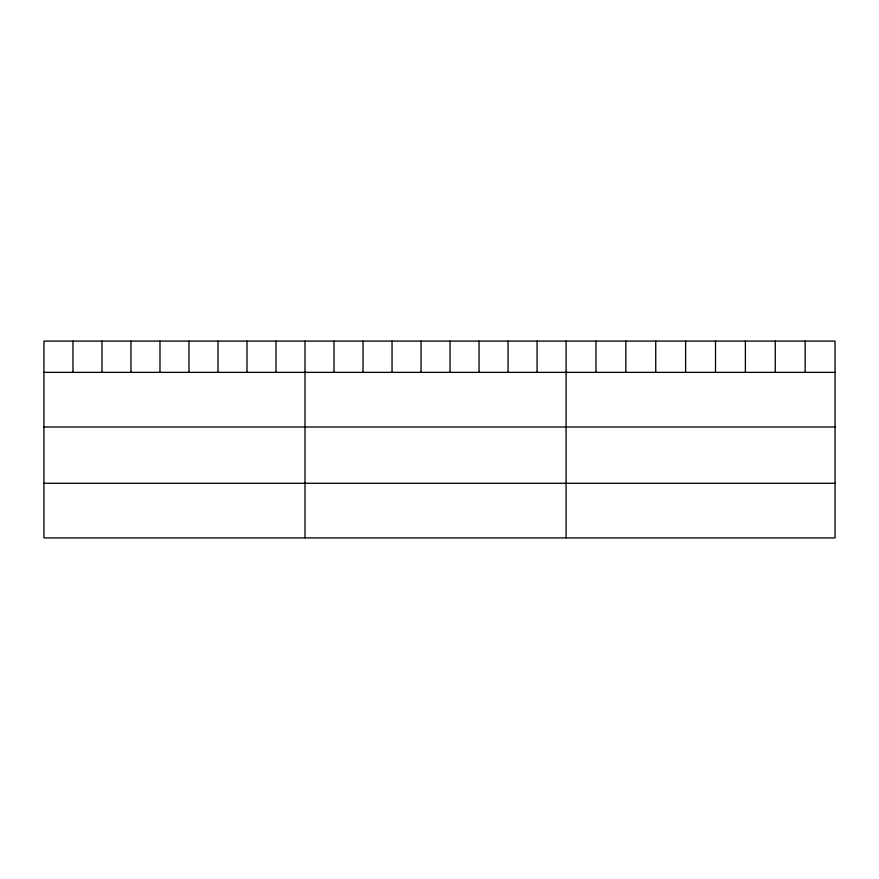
<?xml version="1.0" encoding="UTF-8"?>
<svg xmlns="http://www.w3.org/2000/svg" width="879" height="879" viewBox="0 0 879 879"><rect width="100%" height="100%" fill="white"/><g stroke="black" fill="none" stroke-linecap="round" stroke-linejoin="round"><path stroke-width="1.32" d="M835.05 372.366L835.05 537.915L43.95 537.915L43.95 341.085L835.05 341.085L835.05 372.366L43.95 372.366M43.95 426.996L835.05 426.996M43.95 483.285L835.05 483.285M805.164 341.085L805.164 372.366M775.278 341.085L775.278 372.366M745.392 341.085L745.392 372.366M715.506 341.085L715.506 372.366M685.62 341.085L685.62 372.366M655.734 341.085L655.734 372.366M625.848 341.085L625.848 372.366M595.962 341.085L595.962 372.366M566.076 341.085L566.076 537.915M537.069 341.085L537.069 372.366M508.062 341.085L508.062 372.366M479.055 341.085L479.055 372.366M450.048 341.085L450.048 372.366M421.041 341.085L421.041 372.366M392.034 341.085L392.034 372.366M363.027 341.085L363.027 372.366M334.02 341.085L334.02 372.366M305.013 341.085L305.013 537.915M276.006 341.085L276.006 372.366M246.999 341.085L246.999 372.366M217.992 341.085L217.992 372.366M188.985 341.085L188.985 372.366M159.978 341.085L159.978 372.366M130.971 341.085L130.971 372.366M101.964 341.085L101.964 372.366M72.957 341.085L72.957 372.366"/></g></svg>
